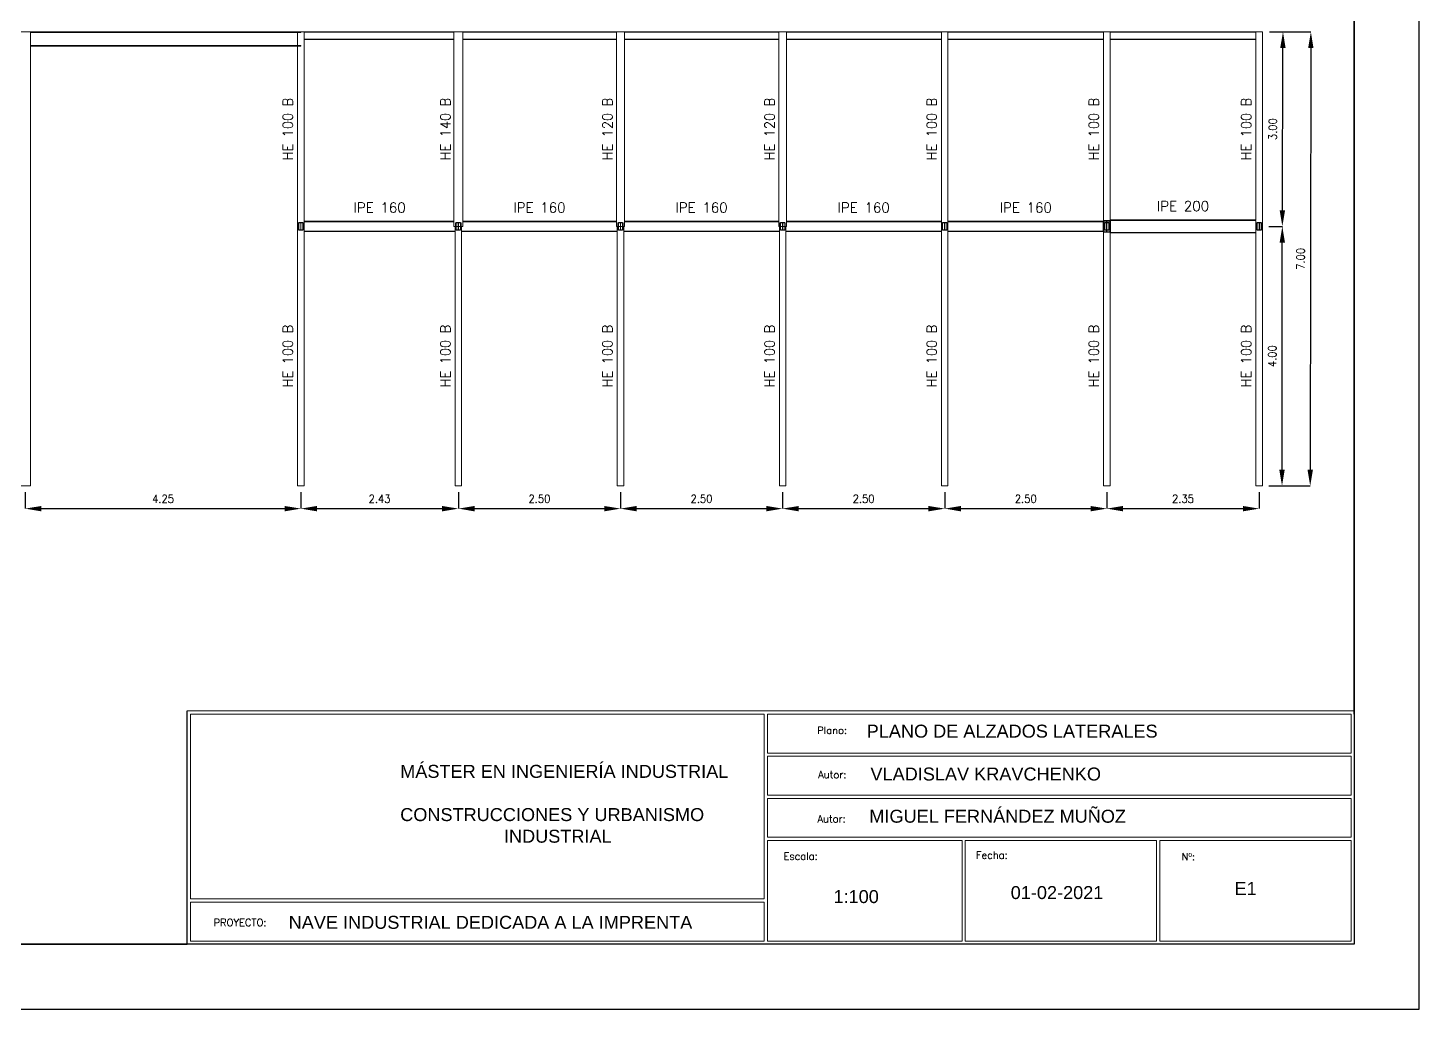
# Model space of a CAD drawing. Header units: inches. Extents: x 72863 to 72995, y 49095 to 49225.
# Drawn here: x 72883.25 to 72904.71, y 49127.89 to 49143.02 of the extents above; entities that cross this region are included whole.
import ezdxf
from ezdxf.enums import TextEntityAlignment as Align

# ---------------------------------------------------------------- set-up
doc = ezdxf.new("R2010")
doc.units = ezdxf.units.IN
doc.layers.get('0').update_dxf_attribs({"lineweight": 15})
for name, color, linetype, lineweight in [('BARRAS_DE_ACERO', 7, 'Continuous', 9), ('Cotas', 200, 'Continuous', 9), ('REFERENCIA_DE_LAS_BARRAS', 2, 'Continuous', 9)]:
    doc.layers.add(name, color=color, linetype=linetype, lineweight=lineweight)
doc.layers.add('VG', color=7, linetype='Continuous')
doc.styles.add('80-100', font='romans.shx', dxfattribs={"width": 0.9, "height": 0.125})
doc.styles.add('CYPETXT', font='romans__.ttf', dxfattribs={"height": 0.2})
doc.styles.get("Standard").update_dxf_attribs({"font": 'arial.ttf'})
doc.dimstyles.new('Copia de 100_conlineas', dxfattribs={"dimtxt": 0.125, "dimasz": 0.25, "dimexe": 0, "dimexo": 0.1, "dimgap": 0.09, "dimtad": 1, "dimzin": 4, "dimdsep": 46, "dimtxsty": '80-100', "dimcen": 0.1, "dimclrd": 256, "dimclre": 256, "dimclrt": 256, "dimadec": 0, "dimazin": 0, "dimtfac": 1, "dimtix": 1, "dimtmove": 2, "dimatfit": 3, "dimfxl": 1, "dimtvp": 1.058824, "dimtolj": 1, "dimtzin": 1, "dimarcsym": 0})

# ---------------------------------------------------------------- blocks, each defined once
blk = doc.blocks.new('PLANTILLA')
for p, q in [((72903.71, 49199.611), (72885.71, 49199.611)), ((72885.71, 49199.611), (72885.71, 49196.011)), ((72885.76, 49196.711), (72885.76, 49199.561)), ((72885.76, 49199.561), (72894.61, 49199.561)), ((72894.61, 49199.561), (72894.61, 49198.911)), ((72894.66, 49199.561), (72903.66, 49199.561)), ((72894.66, 49198.961), (72894.66, 49199.561)), ((72903.66, 49199.561), (72903.66, 49198.961)), ((72903.71, 49196.011), (72903.71, 49199.611)), ((72894.61, 49198.911), (72894.61, 49198.261)), ((72903.66, 49198.961), (72894.66, 49198.961)), ((72894.66, 49198.911), (72903.66, 49198.911)), ((72894.66, 49198.311), (72894.66, 49198.911)), ((72903.66, 49198.911), (72903.66, 49198.311)), ((72894.61, 49198.261), (72894.61, 49197.611)), ((72903.66, 49198.311), (72894.66, 49198.311)), ((72894.66, 49198.261), (72903.66, 49198.261)), ((72894.66, 49197.661), (72894.66, 49198.261)), ((72903.66, 49198.261), (72903.66, 49197.661)), ((72894.61, 49197.611), (72894.61, 49196.711)), ((72903.66, 49197.661), (72894.66, 49197.661)), ((72894.66, 49197.611), (72897.66, 49197.611)), ((72894.66, 49197.611), (72894.66, 49196.061)), ((72897.66, 49196.061), (72897.66, 49197.611)), ((72897.71, 49197.611), (72900.66, 49197.611)), ((72897.71, 49196.061), (72897.71, 49197.611)), ((72900.66, 49196.061), (72900.66, 49197.611)), ((72900.71, 49197.611), (72903.66, 49197.611)), ((72900.71, 49196.061), (72900.71, 49197.611)), ((72903.66, 49197.611), (72903.66, 49196.061)), ((72885.76, 49196.711), (72894.61, 49196.711)), ((72885.76, 49196.061), (72885.76, 49196.661)), ((72894.61, 49196.661), (72885.76, 49196.661)), ((72894.61, 49196.661), (72894.61, 49196.061)), ((72885.71, 49196.011), (72903.71, 49196.011)), ((72894.61, 49196.061), (72885.76, 49196.061)), ((72897.66, 49196.061), (72894.66, 49196.061)), ((72900.66, 49196.061), (72897.71, 49196.061)), ((72903.66, 49196.061), (72900.71, 49196.061))]:
    blk.add_line(p, q)
at = {"layer": 'VG'}
for p, q in [((72904.71, 49195.011), (72904.71, 49224.711)), ((72903.71, 49223.711), (72903.71, 49196.011)), ((72903.71, 49196.011), (72864.71, 49196.011)), ((72862.71, 49195.011), (72904.71, 49195.011))]:
    blk.add_line(p, q, dxfattribs=at)
blk.add_lwpolyline([(72903.71, 49199.561), (72903.71, 49223.711), (72864.71, 49223.711), (72864.71, 49196.011), (72885.71, 49196.011), (72885.71, 49199.611)], dxfattribs=at)
at = {"char_height": 0.11204, "attachment_point": 1}
for s, insert in [('{\\Fsimplex8|c0;Plano:}', (72895.427, 49199.367)), ('{\\Fsimplex8|c0;Autor:}', (72895.441, 49198.685)), ('{\\Fsimplex8|c0;Autor:}', (72895.43, 49198.002)), ('{\\Fsimplex8|c0;Escala:}', (72894.907, 49197.426)), ('{\\Fsimplex8|c0;Fecha:}', (72897.875, 49197.443)), ('{\\Fsimplex8|c0;Nº:}', (72901.047, 49197.419)), ('{\\Fsimplex8|c0;PROYECTO:}', (72886.117, 49196.403))]:
    blk.add_mtext(s, dxfattribs=dict(at, insert=insert))
at = {"char_height": 0.2, "attachment_point": 1}
for s, width, insert in [('MÁSTER EN INGENIERÍA INDUSTRIAL\\P\\PCONSTRUCCIONES Y URBANISMO\\P^I^IINDUSTRIAL', 5.52485, (72888.996, 49198.778)), ('VLADISLAV KRAVCHENKO', 6.14205, (72896.248, 49198.737)), ('MIGUEL FERNÁNDEZ MUÑOZ', 6.14205, (72896.231, 49198.086)), ('01-02-2021', 2.08938, (72898.411, 49196.909)), ('NAVE INDUSTRIAL DEDICADA A LA IMPRENTA', 6.85352, (72887.276, 49196.45))]:
    blk.add_mtext_dynamic_manual_height_columns(s, width=width, gutter_width=1, heights=[0], dxfattribs=dict(at, insert=insert))
blk = doc.blocks.new('*D213')
at = {"layer": 'Cotas', "lineweight": -2, "transparency": 16777216}
for p, q in [((72902.403, 49142.962), (72903.04, 49142.962)), ((72903.039, 49142.712), (72903.03, 49136.212)), ((72902.393, 49135.962), (72903.03, 49135.962))]:
    blk.add_line(p, q, dxfattribs=at)
at = {"layer": 'Cotas', "transparency": 16777216}
for points in [[(72902.998, 49142.712), (72903.081, 49142.711), (72903.04, 49142.962)], [(72902.988, 49136.212), (72903.072, 49136.211), (72903.03, 49135.962)]]:
    blk.add_solid(points, dxfattribs=at)
at = {"layer": 'Defpoints', "color": 0, "transparency": 16777216}
for p in [(72902.303, 49142.963), (72902.293, 49135.963), (72903.03, 49135.962)]:
    blk.add_point(p, dxfattribs=at)
at = {"layer": 'Cotas', "transparency": 16777216, "insert": (72902.882, 49139.462), "char_height": 0.125, "attachment_point": 5, "rotation": 89.9181, "style": '80-100'}
blk.add_mtext('\\A1;7.00', dxfattribs=at)
blk = doc.blocks.new('*D214')
at = {"layer": 'Cotas', "lineweight": -2, "transparency": 16777216}
for p, q in [((72902.398, 49139.962), (72902.6, 49139.962)), ((72902.595, 49136.212), (72902.599, 49139.712)), ((72902.393, 49135.962), (72902.595, 49135.962))]:
    blk.add_line(p, q, dxfattribs=at)
at = {"layer": 'Cotas', "transparency": 16777216}
for points in [[(72902.558, 49139.712), (72902.641, 49139.712), (72902.6, 49139.962)], [(72902.553, 49136.212), (72902.637, 49136.212), (72902.595, 49135.962)]]:
    blk.add_solid(points, dxfattribs=at)
at = {"layer": 'Defpoints', "color": 0, "transparency": 16777216}
for p in [(72902.298, 49139.963), (72902.6, 49139.962), (72902.293, 49135.963)]:
    blk.add_point(p, dxfattribs=at)
at = {"layer": 'Cotas', "transparency": 16777216, "insert": (72902.445, 49137.962), "char_height": 0.125, "attachment_point": 5, "rotation": 89.9284, "style": '80-100'}
blk.add_mtext('\\A1;4.00', dxfattribs=at)
blk = doc.blocks.new('*D215')
at = {"layer": 'Cotas', "lineweight": -2, "transparency": 16777216}
for p, q in [((72902.403, 49142.962), (72902.61, 49142.962)), ((72902.601, 49140.212), (72902.609, 49142.712)), ((72902.393, 49139.962), (72902.6, 49139.962))]:
    blk.add_line(p, q, dxfattribs=at)
at = {"layer": 'Cotas', "transparency": 16777216}
for points in [[(72902.567, 49142.712), (72902.651, 49142.711), (72902.61, 49142.962)], [(72902.559, 49140.212), (72902.642, 49140.211), (72902.6, 49139.962)]]:
    blk.add_solid(points, dxfattribs=at)
at = {"layer": 'Defpoints', "color": 0, "transparency": 16777216}
for p in [(72902.303, 49142.963), (72902.61, 49142.962), (72902.293, 49139.963)]:
    blk.add_point(p, dxfattribs=at)
at = {"layer": 'Cotas', "transparency": 16777216, "insert": (72902.452, 49141.462), "char_height": 0.125, "attachment_point": 5, "rotation": 89.809, "style": '80-100'}
blk.add_mtext('\\A1;3.00', dxfattribs=at)
blk = doc.blocks.new('*D220')
at = {"layer": 'Cotas', "lineweight": -2, "transparency": 16777216}
for p, q in [((72883.213, 49135.863), (72883.213, 49135.611)), ((72887.463, 49135.863), (72887.463, 49135.611)), ((72883.463, 49135.611), (72887.213, 49135.611))]:
    blk.add_line(p, q, dxfattribs=at)
at = {"layer": 'Cotas', "transparency": 16777216}
for points in [[(72883.463, 49135.652), (72883.463, 49135.569), (72883.213, 49135.611)], [(72887.213, 49135.652), (72887.213, 49135.569), (72887.463, 49135.611)]]:
    blk.add_solid(points, dxfattribs=at)
at = {"layer": 'Defpoints', "color": 0, "transparency": 16777216}
for p in [(72883.213, 49135.963), (72887.463, 49135.963), (72887.463, 49135.611)]:
    blk.add_point(p, dxfattribs=at)
at = {"layer": 'Cotas', "transparency": 16777216, "insert": (72885.338, 49135.763), "char_height": 0.125, "attachment_point": 5, "style": '80-100'}
blk.add_mtext('\\A1;4.25', dxfattribs=at)
blk = doc.blocks.new('*D221')
at = {"layer": 'Cotas', "lineweight": -2, "transparency": 16777216}
for p, q in [((72887.463, 49135.863), (72887.463, 49135.611)), ((72889.893, 49135.863), (72889.893, 49135.611)), ((72887.713, 49135.611), (72889.643, 49135.611))]:
    blk.add_line(p, q, dxfattribs=at)
at = {"layer": 'Cotas', "transparency": 16777216}
for points in [[(72887.713, 49135.652), (72887.713, 49135.569), (72887.463, 49135.611)], [(72889.643, 49135.652), (72889.643, 49135.569), (72889.893, 49135.611)]]:
    blk.add_solid(points, dxfattribs=at)
at = {"layer": 'Defpoints', "color": 0, "transparency": 16777216}
for p in [(72887.463, 49135.963), (72889.893, 49135.963), (72889.893, 49135.611)]:
    blk.add_point(p, dxfattribs=at)
at = {"layer": 'Cotas', "transparency": 16777216, "insert": (72888.678, 49135.763), "char_height": 0.125, "attachment_point": 5, "style": '80-100'}
blk.add_mtext('\\A1;2.43', dxfattribs=at)
blk = doc.blocks.new('*D222')
at = {"layer": 'Cotas', "lineweight": -2, "transparency": 16777216}
for p, q in [((72889.893, 49135.863), (72889.893, 49135.611)), ((72892.393, 49135.863), (72892.393, 49135.611)), ((72890.143, 49135.611), (72892.143, 49135.611))]:
    blk.add_line(p, q, dxfattribs=at)
at = {"layer": 'Cotas', "transparency": 16777216}
for points in [[(72890.143, 49135.652), (72890.143, 49135.569), (72889.893, 49135.611)], [(72892.143, 49135.652), (72892.143, 49135.569), (72892.393, 49135.611)]]:
    blk.add_solid(points, dxfattribs=at)
at = {"layer": 'Defpoints', "color": 0, "transparency": 16777216}
for p in [(72889.893, 49135.963), (72892.393, 49135.963), (72892.393, 49135.611)]:
    blk.add_point(p, dxfattribs=at)
at = {"layer": 'Cotas', "transparency": 16777216, "insert": (72891.143, 49135.763), "char_height": 0.125, "attachment_point": 5, "style": '80-100'}
blk.add_mtext('\\A1;2.50', dxfattribs=at)
blk = doc.blocks.new('*D223')
at = {"layer": 'Cotas', "lineweight": -2, "transparency": 16777216}
for p, q in [((72892.393, 49135.863), (72892.393, 49135.611)), ((72894.893, 49135.863), (72894.893, 49135.611)), ((72892.643, 49135.611), (72894.643, 49135.611))]:
    blk.add_line(p, q, dxfattribs=at)
at = {"layer": 'Cotas', "transparency": 16777216}
for points in [[(72892.643, 49135.652), (72892.643, 49135.569), (72892.393, 49135.611)], [(72894.643, 49135.652), (72894.643, 49135.569), (72894.893, 49135.611)]]:
    blk.add_solid(points, dxfattribs=at)
at = {"layer": 'Defpoints', "color": 0, "transparency": 16777216}
for p in [(72892.393, 49135.963), (72894.893, 49135.963), (72894.893, 49135.611)]:
    blk.add_point(p, dxfattribs=at)
at = {"layer": 'Cotas', "transparency": 16777216, "insert": (72893.643, 49135.763), "char_height": 0.125, "attachment_point": 5, "style": '80-100'}
blk.add_mtext('\\A1;2.50', dxfattribs=at)
blk = doc.blocks.new('*D224')
at = {"layer": 'Cotas', "lineweight": -2, "transparency": 16777216}
for p, q in [((72894.893, 49135.863), (72894.893, 49135.611)), ((72897.393, 49135.863), (72897.393, 49135.611)), ((72895.143, 49135.611), (72897.143, 49135.611))]:
    blk.add_line(p, q, dxfattribs=at)
at = {"layer": 'Cotas', "transparency": 16777216}
for points in [[(72895.143, 49135.652), (72895.143, 49135.569), (72894.893, 49135.611)], [(72897.143, 49135.652), (72897.143, 49135.569), (72897.393, 49135.611)]]:
    blk.add_solid(points, dxfattribs=at)
at = {"layer": 'Defpoints', "color": 0, "transparency": 16777216}
for p in [(72894.893, 49135.963), (72897.393, 49135.963), (72897.393, 49135.611)]:
    blk.add_point(p, dxfattribs=at)
at = {"layer": 'Cotas', "transparency": 16777216, "insert": (72896.143, 49135.763), "char_height": 0.125, "attachment_point": 5, "style": '80-100'}
blk.add_mtext('\\A1;2.50', dxfattribs=at)
blk = doc.blocks.new('*D225')
at = {"layer": 'Cotas', "lineweight": -2, "transparency": 16777216}
for p, q in [((72897.393, 49135.863), (72897.393, 49135.611)), ((72899.893, 49135.863), (72899.893, 49135.611)), ((72897.643, 49135.611), (72899.643, 49135.611))]:
    blk.add_line(p, q, dxfattribs=at)
at = {"layer": 'Cotas', "transparency": 16777216}
for points in [[(72897.643, 49135.652), (72897.643, 49135.569), (72897.393, 49135.611)], [(72899.643, 49135.652), (72899.643, 49135.569), (72899.893, 49135.611)]]:
    blk.add_solid(points, dxfattribs=at)
at = {"layer": 'Defpoints', "color": 0, "transparency": 16777216}
for p in [(72897.393, 49135.963), (72899.893, 49135.963), (72899.893, 49135.611)]:
    blk.add_point(p, dxfattribs=at)
at = {"layer": 'Cotas', "transparency": 16777216, "insert": (72898.643, 49135.763), "char_height": 0.125, "attachment_point": 5, "style": '80-100'}
blk.add_mtext('\\A1;2.50', dxfattribs=at)
blk = doc.blocks.new('*D226')
at = {"layer": 'Cotas', "lineweight": -2, "transparency": 16777216}
for p, q in [((72899.893, 49135.863), (72899.893, 49135.611)), ((72902.243, 49135.863), (72902.243, 49135.611)), ((72900.143, 49135.611), (72901.993, 49135.611))]:
    blk.add_line(p, q, dxfattribs=at)
at = {"layer": 'Cotas', "transparency": 16777216}
for points in [[(72900.143, 49135.652), (72900.143, 49135.569), (72899.893, 49135.611)], [(72901.993, 49135.652), (72901.993, 49135.569), (72902.243, 49135.611)]]:
    blk.add_solid(points, dxfattribs=at)
at = {"layer": 'Defpoints', "color": 0, "transparency": 16777216}
for p in [(72899.893, 49135.963), (72902.243, 49135.963), (72902.243, 49135.611)]:
    blk.add_point(p, dxfattribs=at)
at = {"layer": 'Cotas', "transparency": 16777216, "insert": (72901.068, 49135.763), "char_height": 0.125, "attachment_point": 5, "style": '80-100'}
blk.add_mtext('\\A1;2.35', dxfattribs=at)

msp = doc.modelspace()

# ---------------------------------------------------------------- linework, layer by layer
at = {"layer": 'BARRAS_DE_ACERO'}
for p, q in [((72883.1333, 49142.9623), (72883.2933, 49142.9623)), ((72883.2933, 49142.9623), (72887.4633, 49142.9623)), ((72883.2933, 49142.9531), (72883.2933, 49142.9623)), ((72883.2933, 49142.7515), (72883.2933, 49142.9531)), ((72883.2933, 49142.9531), (72887.4133, 49142.9531)), ((72887.4133, 49142.9531), (72887.4633, 49142.9531)), ((72887.4133, 49142.9531), (72887.4133, 49142.7515)), ((72887.4633, 49142.9623), (72887.5133, 49142.9623)), ((72887.4633, 49142.9531), (72887.4633, 49142.9623)), ((72889.8233, 49142.9623), (72887.5133, 49142.9623)), ((72887.5133, 49142.8486), (72887.5133, 49142.8423)), ((72889.8233, 49142.8486), (72887.5133, 49142.8486)), ((72887.5133, 49140.0423), (72887.5133, 49142.8423)), ((72887.5133, 49142.8423), (72889.8233, 49142.8423)), ((72889.8233, 49142.9623), (72889.8968, 49142.9623)), ((72889.8233, 49142.8423), (72889.8233, 49140.0423)), ((72889.8968, 49142.9623), (72889.9633, 49142.9623)), ((72889.9633, 49142.8486), (72889.9633, 49142.8423)), ((72892.3333, 49142.8486), (72889.9633, 49142.8486)), ((72889.9633, 49142.8423), (72889.9633, 49140.0423)), ((72889.9633, 49142.8423), (72892.3333, 49142.8423)), ((72892.3333, 49142.9623), (72892.3965, 49142.9623)), ((72892.4533, 49142.9623), (72894.8333, 49142.9623)), ((72892.4533, 49142.8486), (72892.4533, 49142.8423)), ((72892.4533, 49142.8486), (72894.8333, 49142.8486)), ((72894.8333, 49142.9623), (72894.8965, 49142.9623)), ((72894.8965, 49142.9623), (72894.9533, 49142.9623)), ((72897.3433, 49142.956), (72894.9533, 49142.956)), ((72894.9533, 49142.8423), (72894.9533, 49142.8486)), ((72894.9533, 49140.0423), (72894.9533, 49142.8423)), ((72897.3433, 49142.8423), (72894.9533, 49142.8423)), ((72897.3433, 49142.9623), (72897.3433, 49142.956)), ((72897.3963, 49142.9623), (72897.3433, 49142.9623)), ((72897.3433, 49142.8486), (72897.3433, 49142.8423)), ((72897.3963, 49142.9623), (72897.4433, 49142.9623)), ((72899.8433, 49142.9623), (72897.4433, 49142.9623)), ((72899.8433, 49142.956), (72897.4433, 49142.956)), ((72897.4433, 49140.0423), (72897.4433, 49142.8423)), ((72899.8433, 49142.9623), (72899.9433, 49142.9623)), ((72899.8433, 49142.9623), (72899.8433, 49142.956)), ((72899.8433, 49142.956), (72899.8433, 49142.8486)), ((72899.8433, 49142.8486), (72899.8433, 49142.8423)), ((72899.9433, 49142.9623), (72899.9433, 49142.956)), ((72899.9433, 49142.956), (72899.9433, 49142.8486)), ((72899.9433, 49142.956), (72902.1933, 49142.956)), ((72902.1933, 49142.8486), (72899.9433, 49142.8486)), ((72899.9433, 49142.8423), (72899.9433, 49142.8486)), ((72902.1933, 49142.8423), (72899.9433, 49142.8423)), ((72899.9433, 49140.0623), (72899.9433, 49142.8423)), ((72902.1933, 49142.9623), (72902.1933, 49142.956)), ((72902.1933, 49142.956), (72902.1933, 49142.8486)), ((72902.1933, 49142.8486), (72902.1933, 49142.8423)), ((72902.1933, 49140.0623), (72902.1933, 49142.8423)), ((72902.2933, 49142.9623), (72902.2933, 49139.9623)), ((72883.2933, 49142.7515), (72887.4133, 49142.7515)), ((72883.2933, 49142.7423), (72883.2933, 49142.7515)), ((72883.2933, 49135.9623), (72883.2933, 49142.7423)), ((72883.2933, 49142.7423), (72887.4133, 49142.7423)), ((72887.4133, 49142.7515), (72887.4633, 49142.7515)), ((72887.4133, 49135.9623), (72887.4133, 49142.7423)), ((72887.4133, 49142.7423), (72887.4603, 49142.7423)), ((72887.4633, 49142.7423), (72887.4603, 49142.7423)), ((72887.4633, 49142.7515), (72887.4633, 49142.7423)), ((72887.4213, 49140.016), (72887.4313, 49140.016)), ((72887.4313, 49140.016), (72887.4313, 49140.0223)), ((72887.4633, 49140.0223), (72887.4313, 49140.0223)), ((72887.4313, 49140.016), (72887.4313, 49139.9086)), ((72887.4611, 49140.016), (72887.4313, 49140.016)), ((72887.4611, 49140.016), (72887.4611, 49139.9086)), ((72887.4633, 49140.0223), (72887.4663, 49140.0223)), ((72887.4655, 49139.9086), (72887.4655, 49140.016)), ((72887.4655, 49140.016), (72887.4953, 49140.016)), ((72887.4663, 49140.0223), (72887.4953, 49140.0223)), ((72887.4953, 49140.0223), (72887.4953, 49140.016)), ((72887.4953, 49139.9465), (72887.4953, 49140.016)), ((72887.4953, 49140.016), (72887.5053, 49140.016)), ((72887.5053, 49140.016), (72887.5053, 49139.9086)), ((72887.5133, 49140.0349), (72887.5133, 49140.0423)), ((72887.5133, 49140.0423), (72889.8233, 49140.0423)), ((72887.5133, 49140.0349), (72887.5133, 49139.8897)), ((72889.8233, 49139.9623), (72889.8233, 49140.0349)), ((72889.8513, 49140.016), (72889.8513, 49139.9623)), ((72889.8513, 49140.016), (72889.8613, 49140.016)), ((72889.8613, 49140.0223), (72889.8613, 49140.016)), ((72889.9253, 49140.0223), (72889.8613, 49140.0223)), ((72889.8613, 49139.9623), (72889.8613, 49140.016)), ((72889.8613, 49140.016), (72889.8911, 49140.016)), ((72889.8911, 49140.016), (72889.8911, 49139.9623)), ((72889.8955, 49139.9623), (72889.8955, 49140.016)), ((72889.9253, 49140.016), (72889.9353, 49140.016)), ((72889.9253, 49140.016), (72889.9253, 49139.9623)), ((72889.9353, 49139.9623), (72889.9353, 49140.016)), ((72889.9633, 49140.0423), (72889.9633, 49140.0349)), ((72889.9633, 49140.0349), (72889.9633, 49139.9623)), ((72892.3333, 49139.9623), (72892.3333, 49140.0349)), ((72892.3513, 49140.016), (72892.3613, 49140.016)), ((72892.3513, 49139.9623), (72892.3513, 49140.016)), ((72892.3613, 49140.0223), (72892.4253, 49140.0223)), ((72892.3613, 49140.016), (72892.3613, 49140.0223)), ((72892.3613, 49140.016), (72892.3911, 49140.016)), ((72892.3613, 49140.016), (72892.3613, 49139.9623)), ((72892.3911, 49140.016), (72892.3911, 49139.9623)), ((72892.3955, 49140.016), (72892.3955, 49139.9623)), ((72892.4253, 49140.016), (72892.3955, 49140.016)), ((72892.4253, 49140.016), (72892.4253, 49140.0223)), ((72892.4253, 49140.016), (72892.4253, 49139.9623)), ((72892.4253, 49140.016), (72892.4353, 49140.016)), ((72892.4353, 49139.9623), (72892.4353, 49140.016)), ((72892.4533, 49140.0423), (72892.4533, 49140.0349)), ((72892.4533, 49140.0349), (72892.4533, 49139.9623)), ((72894.8333, 49140.0349), (72892.4533, 49140.0349)), ((72894.8333, 49140.0349), (72894.8333, 49140.0423)), ((72894.8333, 49139.9623), (72894.8333, 49140.0349)), ((72894.8513, 49140.016), (72894.8613, 49140.016)), ((72894.8513, 49140.016), (72894.8513, 49139.9623)), ((72894.8613, 49140.0223), (72894.8613, 49140.016)), ((72894.9253, 49140.0223), (72894.8613, 49140.0223)), ((72894.8613, 49139.9623), (72894.8613, 49140.016)), ((72894.8955, 49140.016), (72894.8955, 49139.9623)), ((72894.9253, 49140.016), (72894.8955, 49140.016)), ((72894.9253, 49140.016), (72894.9253, 49140.0223)), ((72894.9253, 49140.016), (72894.9353, 49140.016)), ((72894.9253, 49140.016), (72894.9253, 49139.9623)), ((72894.9353, 49139.9623), (72894.9353, 49140.016)), ((72894.9533, 49140.0349), (72894.9533, 49139.9623)), ((72897.3433, 49140.0349), (72894.9533, 49140.0349)), ((72897.3433, 49140.0349), (72897.3433, 49140.0423)), ((72897.3433, 49140.0349), (72897.3433, 49139.8897)), ((72897.3513, 49140.016), (72897.3613, 49140.016)), ((72897.3513, 49139.9086), (72897.3513, 49140.016)), ((72897.3613, 49140.0223), (72897.3613, 49140.016)), ((72897.3613, 49140.0223), (72897.4253, 49140.0223)), ((72897.3911, 49140.016), (72897.3613, 49140.016)), ((72897.3613, 49139.9086), (72897.3613, 49140.016)), ((72897.3911, 49139.9086), (72897.3911, 49140.016)), ((72897.4253, 49140.016), (72897.4253, 49140.0223)), ((72897.4253, 49140.016), (72897.4253, 49139.9086)), ((72897.4353, 49140.016), (72897.4253, 49140.016)), ((72897.4353, 49139.9086), (72897.4353, 49140.016)), ((72897.4433, 49140.0349), (72899.8378, 49140.0349)), ((72897.4433, 49140.0349), (72897.4433, 49139.9623)), ((72899.8378, 49140.0349), (72899.8378, 49139.8897)), ((72899.8433, 49140.0443), (72899.8478, 49140.0443)), ((72899.8478, 49140.0523), (72899.8478, 49140.0443)), ((72899.8933, 49140.0523), (72899.8478, 49140.0523)), ((72899.8478, 49140.0443), (72899.8478, 49139.8803)), ((72899.8478, 49140.0443), (72899.8906, 49140.0443)), ((72899.8513, 49140.016), (72899.8513, 49139.9086)), ((72899.8613, 49140.016), (72899.8513, 49140.016)), ((72899.8613, 49140.0223), (72899.8613, 49140.016)), ((72899.8906, 49140.0223), (72899.8613, 49140.0223)), ((72899.8613, 49140.016), (72899.8613, 49139.9086)), ((72899.8906, 49140.016), (72899.8613, 49140.016)), ((72899.8906, 49139.9086), (72899.8906, 49140.016)), ((72899.8963, 49140.0523), (72899.8933, 49140.0523)), ((72899.8959, 49139.9086), (72899.8959, 49140.016)), ((72899.9253, 49140.0223), (72899.9253, 49140.016)), ((72899.9388, 49140.0443), (72899.9388, 49139.9623)), ((72899.9388, 49140.0443), (72899.9433, 49140.0443)), ((72902.1933, 49140.0623), (72899.9433, 49140.0623)), ((72899.9433, 49140.0538), (72899.9433, 49140.0443)), ((72902.1933, 49140.0538), (72899.9433, 49140.0538)), ((72899.9433, 49140.0443), (72899.9488, 49140.0443)), ((72899.9488, 49140.0443), (72899.9488, 49139.8803)), ((72902.1933, 49140.0538), (72902.1933, 49139.8708)), ((72902.2113, 49140.0223), (72902.2753, 49140.0223)), ((72902.2113, 49140.016), (72902.2113, 49140.0223)), ((72902.2113, 49140.016), (72902.2113, 49139.9086)), ((72902.2411, 49139.9086), (72902.2411, 49140.016)), ((72902.2455, 49139.9086), (72902.2455, 49140.016)), ((72902.2753, 49140.0223), (72902.2753, 49140.016)), ((72902.2853, 49140.016), (72902.2753, 49140.016)), ((72902.2853, 49139.9086), (72902.2853, 49140.016)), ((72887.4313, 49139.9023), (72887.4313, 49139.9086)), ((72887.4313, 49139.9086), (72887.4611, 49139.9086)), ((72887.4313, 49139.9023), (72887.4663, 49139.9023)), ((72887.4663, 49139.9086), (72887.4655, 49139.9086)), ((72887.4953, 49139.9086), (72887.4663, 49139.9086)), ((72887.4953, 49139.9023), (72887.4663, 49139.9023)), ((72887.4953, 49139.9465), (72887.4953, 49139.9086)), ((72887.5133, 49139.8897), (72889.8433, 49139.8897)), ((72887.5133, 49139.8897), (72887.5133, 49139.8823)), ((72887.5133, 49135.9623), (72887.5133, 49139.8823)), ((72887.5133, 49139.8823), (72889.8433, 49139.8823)), ((72889.8433, 49139.9623), (72889.8233, 49139.9623)), ((72889.8433, 49139.8897), (72889.8433, 49139.9623)), ((72889.8433, 49139.9623), (72889.8513, 49139.9623)), ((72889.8433, 49139.8823), (72889.8433, 49139.8897)), ((72889.8433, 49135.9623), (72889.8433, 49139.8823)), ((72889.8513, 49139.9086), (72889.8513, 49139.9623)), ((72889.8613, 49139.9086), (72889.8513, 49139.9086)), ((72889.8613, 49139.9623), (72889.8613, 49139.9086)), ((72889.8911, 49139.9623), (72889.8613, 49139.9623)), ((72889.8613, 49139.9086), (72889.8613, 49139.9023)), ((72889.9253, 49139.9023), (72889.8613, 49139.9023)), ((72889.8955, 49139.9623), (72889.8955, 49139.9086)), ((72889.8955, 49139.9623), (72889.8963, 49139.9623)), ((72889.8955, 49139.9086), (72889.9253, 49139.9086)), ((72889.9253, 49139.9086), (72889.9253, 49139.9023)), ((72889.9353, 49139.9086), (72889.9253, 49139.9086)), ((72889.9353, 49139.9086), (72889.9353, 49139.9623)), ((72889.9433, 49139.9623), (72889.9353, 49139.9623)), ((72889.9433, 49139.9623), (72889.9433, 49139.8897)), ((72889.9633, 49139.9623), (72889.9433, 49139.9623)), ((72889.9433, 49139.8897), (72892.3433, 49139.8897)), ((72892.3433, 49139.8823), (72889.9433, 49139.8823)), ((72892.3433, 49139.9623), (72892.3333, 49139.9623)), ((72892.3433, 49139.9623), (72892.3513, 49139.9623)), ((72892.3433, 49139.8897), (72892.3433, 49139.9623)), ((72892.3433, 49139.8823), (72892.3433, 49139.8897)), ((72892.3433, 49139.8823), (72892.3433, 49135.9623)), ((72892.3513, 49139.9623), (72892.3513, 49139.9086)), ((72892.3513, 49139.9086), (72892.3613, 49139.9086)), ((72892.3613, 49139.9623), (72892.3613, 49139.9086)), ((72892.3911, 49139.9623), (72892.3613, 49139.9623)), ((72892.3963, 49139.9623), (72892.3955, 49139.9623)), ((72892.3955, 49139.9086), (72892.3955, 49139.9623)), ((72892.3955, 49139.9086), (72892.4253, 49139.9086)), ((72892.4253, 49139.9623), (72892.3963, 49139.9623)), ((72892.4253, 49139.9623), (72892.4253, 49139.9086)), ((72892.4253, 49139.9086), (72892.4253, 49139.9023)), ((72892.4253, 49139.9086), (72892.4353, 49139.9086)), ((72892.4433, 49139.9623), (72892.4353, 49139.9623)), ((72892.4353, 49139.9086), (72892.4353, 49139.9623)), ((72892.4433, 49139.9623), (72892.4433, 49139.8897)), ((72892.4533, 49139.9623), (72892.4433, 49139.9623)), ((72892.4433, 49139.8897), (72894.8433, 49139.8897)), ((72892.4433, 49139.8823), (72894.8433, 49139.8823)), ((72894.8433, 49139.9623), (72894.8333, 49139.9623)), ((72894.8433, 49139.8897), (72894.8433, 49139.9623)), ((72894.8433, 49139.9623), (72894.8513, 49139.9623)), ((72894.8433, 49139.8823), (72894.8433, 49139.8897)), ((72894.8433, 49135.9623), (72894.8433, 49139.8823)), ((72894.8513, 49139.9086), (72894.8513, 49139.9623)), ((72894.8613, 49139.9086), (72894.8513, 49139.9086)), ((72894.8613, 49139.9623), (72894.8613, 49139.9086)), ((72894.8911, 49139.9623), (72894.8613, 49139.9623)), ((72894.8613, 49139.9086), (72894.8613, 49139.9023)), ((72894.9253, 49139.9023), (72894.8613, 49139.9023)), ((72894.8963, 49139.9623), (72894.8955, 49139.9623)), ((72894.8955, 49139.9086), (72894.8955, 49139.9623)), ((72894.8955, 49139.9086), (72894.9253, 49139.9086)), ((72894.9253, 49139.9623), (72894.8963, 49139.9623)), ((72894.9253, 49139.9623), (72894.9253, 49139.9086)), ((72894.9253, 49139.9086), (72894.9253, 49139.9023)), ((72894.9253, 49139.9086), (72894.9353, 49139.9086)), ((72894.9353, 49139.9623), (72894.9353, 49139.9086)), ((72894.9433, 49139.9623), (72894.9353, 49139.9623)), ((72894.9433, 49139.9623), (72894.9433, 49139.8897)), ((72894.9533, 49139.9623), (72894.9433, 49139.9623)), ((72894.9433, 49139.8897), (72897.3433, 49139.8897)), ((72897.3433, 49139.8823), (72894.9433, 49139.8823)), ((72897.3433, 49139.8897), (72897.3433, 49139.8823)), ((72897.3433, 49135.9623), (72897.3433, 49139.8823)), ((72897.3613, 49139.9086), (72897.3513, 49139.9086)), ((72897.3613, 49139.9023), (72897.3613, 49139.9086)), ((72897.3613, 49139.9086), (72897.3911, 49139.9086)), ((72897.3613, 49139.9023), (72897.4253, 49139.9023)), ((72897.4253, 49139.9086), (72897.3955, 49139.9086)), ((72897.4253, 49139.9023), (72897.4253, 49139.9086)), ((72897.4253, 49139.9086), (72897.4353, 49139.9086)), ((72897.4433, 49139.8897), (72897.4433, 49139.9623)), ((72897.4433, 49139.8823), (72897.4433, 49135.9623)), ((72897.4433, 49139.8823), (72899.8378, 49139.8823)), ((72899.8378, 49139.8897), (72899.8378, 49139.8823)), ((72899.8378, 49139.8823), (72899.8378, 49139.8803)), ((72899.8433, 49139.8803), (72899.8478, 49139.8803)), ((72899.8478, 49139.8803), (72899.8478, 49139.8723)), ((72899.8906, 49139.8803), (72899.8478, 49139.8803)), ((72899.8478, 49139.8723), (72899.8963, 49139.8723)), ((72899.8613, 49139.9086), (72899.8513, 49139.9086)), ((72899.8613, 49139.9086), (72899.8613, 49139.9023)), ((72899.8613, 49139.9023), (72899.8906, 49139.9023)), ((72899.8906, 49139.8803), (72899.8906, 49139.9023)), ((72899.8959, 49139.9023), (72899.8959, 49139.9086)), ((72899.9253, 49139.9086), (72899.8959, 49139.9086)), ((72899.8959, 49139.9023), (72899.9253, 49139.9023)), ((72899.8959, 49139.8803), (72899.8959, 49139.9023)), ((72899.8963, 49139.8803), (72899.8959, 49139.8803)), ((72899.8963, 49139.8803), (72899.9388, 49139.8803)), ((72899.8963, 49139.8723), (72899.9355, 49139.8723)), ((72899.9253, 49139.9023), (72899.9253, 49139.9086)), ((72899.9353, 49139.9086), (72899.9253, 49139.9086)), ((72899.9355, 49139.8723), (72899.9388, 49139.8723)), ((72899.9388, 49139.8803), (72899.9388, 49139.9623)), ((72899.9388, 49139.8803), (72899.9433, 49139.8803)), ((72899.9388, 49139.8723), (72899.9388, 49139.8803)), ((72899.9433, 49139.8803), (72899.9488, 49139.8803)), ((72899.9433, 49139.8708), (72899.9433, 49139.8803)), ((72902.1933, 49139.8708), (72899.9433, 49139.8708)), ((72899.9433, 49135.9623), (72899.9433, 49139.8623)), ((72902.1933, 49139.8623), (72899.9433, 49139.8623)), ((72902.1933, 49135.9623), (72902.1933, 49139.8623)), ((72902.2113, 49139.9086), (72902.2013, 49139.9086)), ((72902.2113, 49139.9023), (72902.2753, 49139.9023)), ((72902.2455, 49139.9086), (72902.2753, 49139.9086)), ((72902.2753, 49139.9465), (72902.2753, 49139.9086)), ((72902.2753, 49139.9023), (72902.2753, 49139.9086)), ((72902.2853, 49139.9086), (72902.2753, 49139.9086)), ((72902.2933, 49139.9623), (72902.2933, 49135.9623)), ((72887.5133, 49135.9623), (72887.4133, 49135.9623)), ((72889.9433, 49135.9623), (72889.8433, 49135.9623)), ((72892.3433, 49135.9623), (72892.4433, 49135.9623)), ((72894.9433, 49135.9623), (72894.8433, 49135.9623)), ((72897.3433, 49135.9623), (72897.4433, 49135.9623)), ((72899.9433, 49135.9623), (72899.8433, 49135.9623)), ((72902.2933, 49135.9623), (72902.1933, 49135.9623))]:
    msp.add_line(p, q, dxfattribs=at)
for points in [[(72887.5133, 49142.956), (72889.8233, 49142.956), (72889.8233, 49142.9623)], [(72887.5133, 49142.8486), (72887.5133, 49142.956), (72887.5133, 49142.9623)], [(72889.8233, 49142.956), (72889.8233, 49142.8486), (72889.8233, 49142.8423)], [(72892.3333, 49142.9623), (72892.3333, 49142.956), (72889.9633, 49142.956), (72889.9633, 49142.8486)], [(72892.3333, 49142.9623), (72889.9633, 49142.9623), (72889.9633, 49142.956)], [(72889.9633, 49140.0423), (72892.3333, 49140.0423), (72892.3333, 49142.8423)], [(72892.3333, 49142.8423), (72892.3333, 49142.8486), (72892.3333, 49142.956)], [(72892.4533, 49142.8486), (72892.4533, 49142.956), (72892.4533, 49142.9623), (72892.3965, 49142.9623)], [(72892.4533, 49142.956), (72894.8333, 49142.956), (72894.8333, 49142.9623)], [(72892.4533, 49140.0423), (72894.8333, 49140.0423), (72894.8333, 49142.8423)], [(72892.4533, 49140.0423), (72892.4533, 49142.8423), (72894.8333, 49142.8423)], [(72894.8333, 49142.956), (72894.8333, 49142.8486), (72894.8333, 49142.8423)], [(72894.9533, 49142.8486), (72894.9533, 49142.956), (72894.9533, 49142.9623), (72897.3433, 49142.9623)], [(72894.9533, 49142.8486), (72897.3433, 49142.8486), (72897.3433, 49142.956)], [(72897.3433, 49142.8423), (72897.3433, 49140.0423), (72894.9533, 49140.0423), (72894.9533, 49140.0349)], [(72897.4433, 49142.8486), (72897.4433, 49142.956), (72897.4433, 49142.9623)], [(72899.8433, 49142.8486), (72897.4433, 49142.8486), (72897.4433, 49142.8423)], [(72899.8378, 49140.0443), (72899.8433, 49140.0443), (72899.8433, 49142.8423), (72897.4433, 49142.8423)], [(72902.2933, 49142.9623), (72902.1933, 49142.9623), (72899.9433, 49142.9623)], [(72883.1333, 49142.7423), (72883.1333, 49135.9623), (72883.2933, 49135.9623)], [(72887.4213, 49140.016), (72887.4213, 49139.9623), (72887.4213, 49139.9086), (72887.4313, 49139.9086)], [(72887.5133, 49140.0349), (72889.8233, 49140.0349), (72889.8233, 49140.0423)], [(72889.8955, 49140.016), (72889.9253, 49140.016), (72889.9253, 49140.0223)], [(72889.9633, 49140.0349), (72892.3333, 49140.0349), (72892.3333, 49140.0423)], [(72894.8911, 49139.9623), (72894.8911, 49140.016), (72894.8613, 49140.016)], [(72897.4253, 49140.016), (72897.3955, 49140.016), (72897.3955, 49139.9086)], [(72899.8378, 49140.0423), (72897.4433, 49140.0423), (72897.4433, 49140.0349)], [(72899.8378, 49140.0443), (72899.8378, 49140.0423), (72899.8378, 49140.0349)], [(72899.8906, 49140.0443), (72899.8906, 49140.0223), (72899.8906, 49140.016)], [(72899.8959, 49140.0443), (72899.9388, 49140.0443), (72899.9388, 49140.0523), (72899.8963, 49140.0523)], [(72899.8959, 49140.0443), (72899.8959, 49140.0223), (72899.9253, 49140.0223)], [(72899.9253, 49139.9086), (72899.9253, 49140.016), (72899.8959, 49140.016), (72899.8959, 49140.0223)], [(72899.9353, 49139.9086), (72899.9353, 49140.016), (72899.9253, 49140.016)], [(72902.2411, 49140.016), (72902.2113, 49140.016), (72902.2013, 49140.016), (72902.2013, 49139.9086)], [(72902.2753, 49139.9465), (72902.2753, 49140.016), (72902.2455, 49140.016)], [(72887.5053, 49139.9086), (72887.4953, 49139.9086), (72887.4953, 49139.9023)], [(72889.8613, 49139.9086), (72889.8911, 49139.9086), (72889.8911, 49139.9623)], [(72889.9253, 49139.9086), (72889.9253, 49139.9623), (72889.8963, 49139.9623)], [(72889.9433, 49139.8897), (72889.9433, 49139.8823), (72889.9433, 49135.9623)], [(72892.3613, 49139.9086), (72892.3911, 49139.9086), (72892.3911, 49139.9623)], [(72892.3613, 49139.9086), (72892.3613, 49139.9023), (72892.4253, 49139.9023)], [(72892.4433, 49135.9623), (72892.4433, 49139.8823), (72892.4433, 49139.8897)], [(72894.8613, 49139.9086), (72894.8911, 49139.9086), (72894.8911, 49139.9623)], [(72894.9433, 49135.9623), (72894.9433, 49139.8823), (72894.9433, 49139.8897)], [(72899.8378, 49139.8897), (72897.4433, 49139.8897), (72897.4433, 49139.8823)], [(72899.8433, 49135.9623), (72899.8433, 49139.8803), (72899.8378, 49139.8803)], [(72899.8613, 49139.9086), (72899.8906, 49139.9086), (72899.8906, 49139.9023)], [(72902.2411, 49139.9086), (72902.2113, 49139.9086), (72902.2113, 49139.9023)]]:
    msp.add_lwpolyline(points, dxfattribs=at)

# ---------------------------------------------------------------- block references
msp.add_blockref('PLANTILLA', (0, -67.118))

# ---------------------------------------------------------------- texts
at = {"char_height": 0.2, "attachment_point": 1}
for s, width, insert in [('PLANO DE ALZADOS LATERALES', 7.513777, (72896.1899, 49132.2799)), ('1:100', 2.031377, (72895.6778, 49129.7291)), ('E1', 2.031377, (72901.8628, 49129.854))]:
    msp.add_mtext_dynamic_manual_height_columns(s, width=width, gutter_width=1, heights=[0], dxfattribs=dict(at, insert=insert))
at = {"layer": 'REFERENCIA_DE_LAS_BARRAS', "style": 'CYPETXT', "width": 0.77604}
for s, p, p2 in [('HE 100 B', (72887.3391, 49140.9785), (72887.3391, 49141.946)), ('HE 140 B', (72889.7691, 49140.9785), (72889.7691, 49141.946)), ('HE 120 B', (72892.2691, 49140.9785), (72892.2691, 49141.946)), ('HE 120 B', (72894.7691, 49140.9785), (72894.7691, 49141.946)), ('HE 100 B', (72897.2691, 49140.9785), (72897.2691, 49141.946)), ('HE 100 B', (72899.7691, 49140.9785), (72899.7691, 49141.946)), ('HE 100 B', (72902.1191, 49140.9785), (72902.1191, 49141.946)), ('HE 100 B', (72887.3391, 49137.4785), (72887.3391, 49138.446)), ('HE 100 B', (72889.7691, 49137.4785), (72889.7691, 49138.446)), ('HE 100 B', (72892.2691, 49137.4785), (72892.2691, 49138.446)), ('HE 100 B', (72894.7691, 49137.4785), (72894.7691, 49138.446)), ('HE 100 B', (72897.2691, 49137.4785), (72897.2691, 49138.446)), ('HE 100 B', (72899.7691, 49137.4785), (72899.7691, 49138.446)), ('HE 100 B', (72902.1191, 49137.4785), (72902.1191, 49138.446))]:
    msp.add_text(s, height=0.15333, rotation=90, dxfattribs=at).set_placement(p, p2, align=Align.FIT)
at = {"layer": 'REFERENCIA_DE_LAS_BARRAS', "style": 'CYPETXT', "width": 0.843848}
for s, p, p2 in [('IPE 160', (72888.2755, 49140.1763), (72889.081, 49140.1763)), ('IPE 160', (72890.7405, 49140.1763), (72891.546, 49140.1763)), ('IPE 160', (72893.2405, 49140.1763), (72894.046, 49140.1763)), ('IPE 160', (72895.7405, 49140.1763), (72896.546, 49140.1763)), ('IPE 160', (72898.2405, 49140.1763), (72899.046, 49140.1763)), ('IPE 200', (72900.6655, 49140.1982), (72901.471, 49140.1982))]:
    msp.add_text(s, height=0.15333, dxfattribs=at).set_placement(p, p2, align=Align.FIT)

# ---------------------------------------------------------------- dimensions: what is measured, and where the dimension line sits
at = {"layer": 'Cotas'}
for p1, p2, distance, picture, middle in [((72902.3033, 49142.9626), (72902.2933, 49135.9626), 0.7364, '*D213', (72902.8822, 49139.4618)), ((72902.2933, 49139.9626), (72902.3033, 49142.9626), -0.3065, '*D215', (72902.4522, 49141.4621)), ((72902.2933, 49135.9626), (72902.2983, 49139.9626), -0.3015, '*D214', (72902.4447, 49137.9624))]:
    dim = msp.add_aligned_dim(p1=p1, p2=p2, distance=distance, dimstyle='Copia de 100_conlineas', dxfattribs=at)
    dim.commit()
    dim.dimension.update_dxf_attribs({"geometry": picture, "text_midpoint": middle})
for base, p1, p2, picture, middle in [((72887.4633, 49135.6106), (72883.2133, 49135.9626), (72887.4633, 49135.9626), '*D220', (72885.3383, 49135.7631)), ((72889.8933, 49135.6106), (72887.4633, 49135.9626), (72889.8933, 49135.9626), '*D221', (72888.6783, 49135.7631)), ((72892.3933, 49135.6106), (72889.8933, 49135.9626), (72892.3933, 49135.9626), '*D222', (72891.1433, 49135.7631)), ((72894.8933, 49135.6106), (72892.3933, 49135.9626), (72894.8933, 49135.9626), '*D223', (72893.6433, 49135.7631)), ((72897.3933, 49135.6106), (72894.8933, 49135.9626), (72897.3933, 49135.9626), '*D224', (72896.1433, 49135.7631)), ((72899.8933, 49135.6106), (72897.3933, 49135.9626), (72899.8933, 49135.9626), '*D225', (72898.6433, 49135.7631)), ((72902.2433, 49135.6106), (72899.8933, 49135.9626), (72902.2433, 49135.9626), '*D226', (72901.0683, 49135.7631))]:
    dim = msp.add_linear_dim(base=base, p1=p1, p2=p2, dimstyle='Copia de 100_conlineas', dxfattribs=at)
    dim.commit()
    dim.dimension.update_dxf_attribs({"geometry": picture, "text_midpoint": middle})

doc.saveas('drawing.dxf')
